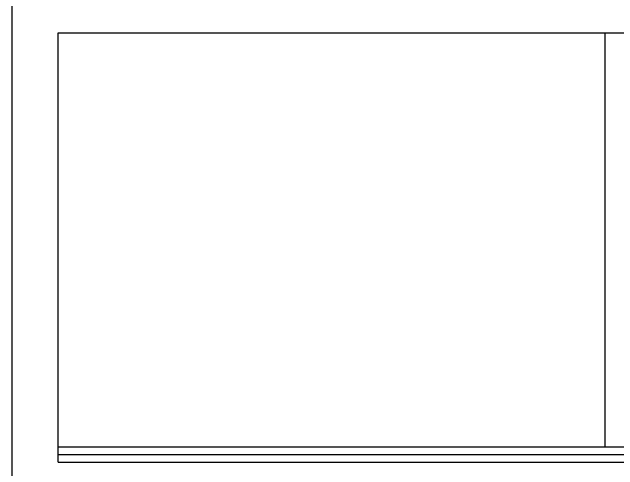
# Model space of a CAD drawing. Header units: millimetres. Extents: x 2200 to 2403, y 2380 to 2511.
# Drawn here: x 2251.362 to 2255.317, y 2464.877 to 2467.863 of the extents above; entities that cross this region are included whole.
import ezdxf

# ---------------------------------------------------------------- set-up
doc = ezdxf.new("R2010")
doc.units = ezdxf.units.MM

msp = doc.modelspace()

# ---------------------------------------------------------------- linework, layer by layer
at = {"color": 7}
msp.add_line((2251.36243, 2461.72723), (2251.36243, 2467.92723), dxfattribs=at)
for p, q in [((2251.66243, 2467.72723), (2269.29243, 2467.72723)), ((2251.66243, 2464.92723), (2251.66243, 2467.72723)), ((2251.66243, 2464.92723), (2273.06243, 2464.92723))]:
    msp.add_line(p, q)
at = {"color": 3}
msp.add_line((2255.23243, 2467.72723), (2255.23243, 2465.02723), dxfattribs=at)
at = {"color": 4}
for p, q in [((2251.66243, 2465.02723), (2273.06243, 2465.02723)), ((2251.66243, 2464.97723), (2273.06243, 2464.97723))]:
    msp.add_line(p, q, dxfattribs=at)

doc.saveas('drawing.dxf')
